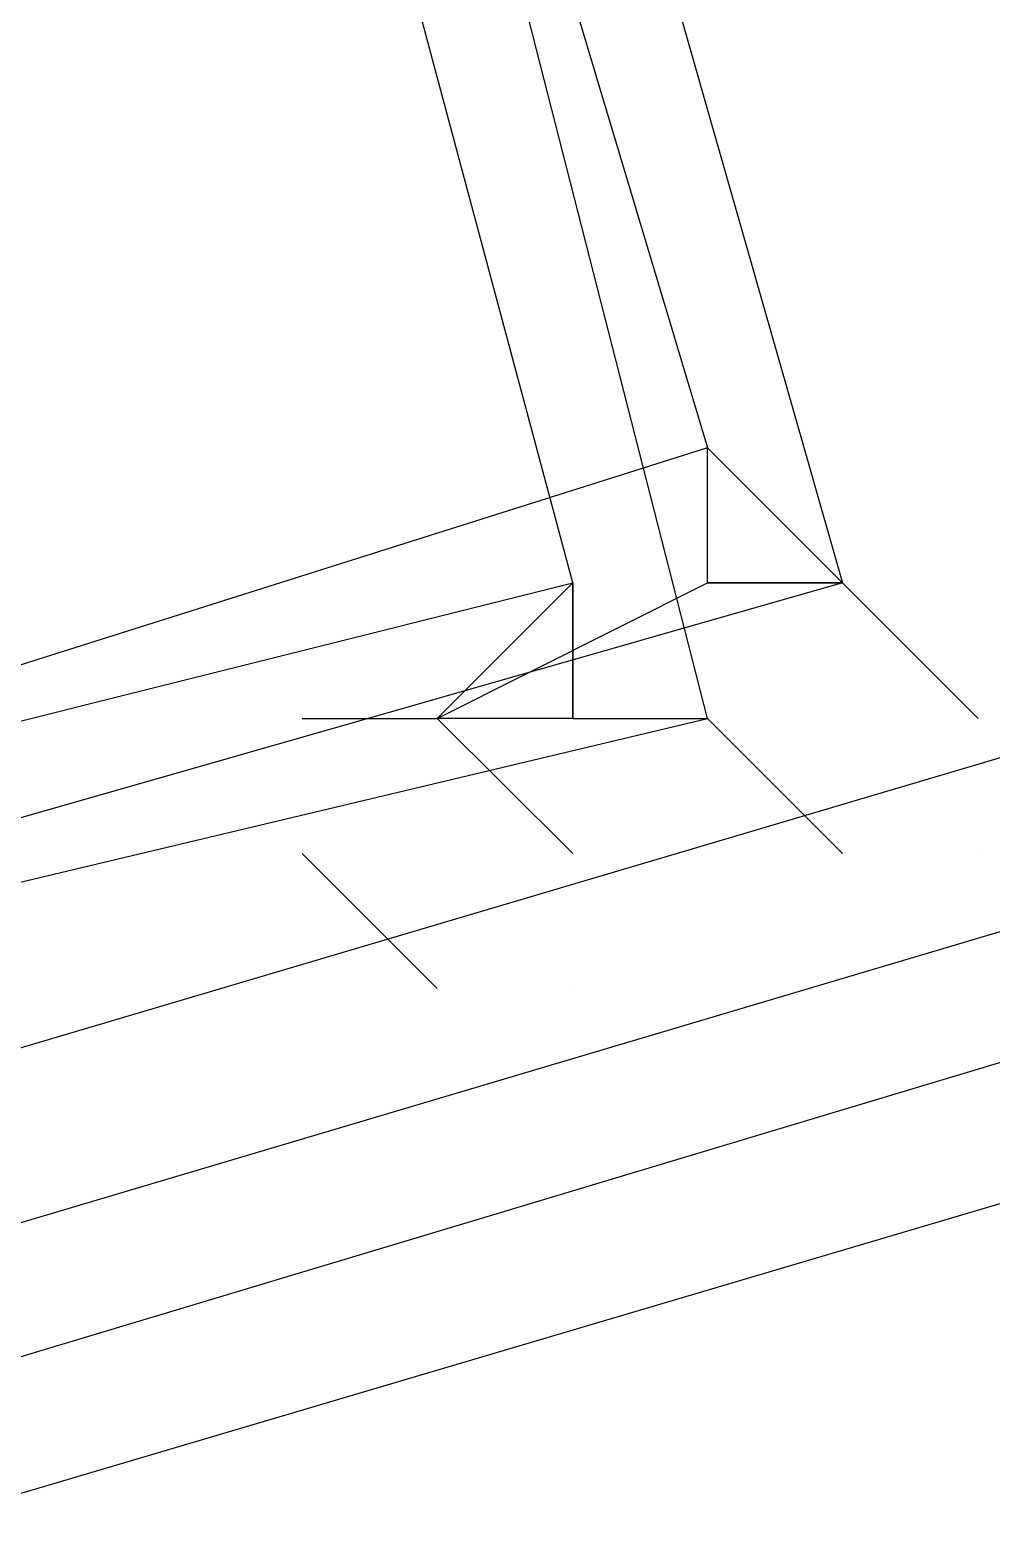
# Model space of a CAD drawing. Header units: feet. Extents: x -84 to 198, y -22 to 181.
# Drawn here: x 88.0131 to 88.108, y 19.1244 to 19.2723 of the extents above; entities that cross this region are included whole.
import ezdxf

# ---------------------------------------------------------------- set-up
doc = ezdxf.new("R2010")
doc.units = ezdxf.units.FT
doc.layers.add('A-LINEA', color=7, linetype='CONTINUOUS')

msp = doc.modelspace()

# ---------------------------------------------------------------- linework, layer by layer
at = {"layer": 'A-LINEA'}
for p, q in [((88.08, 19.1911), (88.08, 19.1911)), ((88.08, 19.1911), (88.08, 19.1911)), ((88.08, 19.1911), (88.08, 19.1911)), ((88.08, 19.1911), (88.08, 19.1911)), ((88.1067, 19.1911), (88.1067, 19.1911)), ((88.1067, 19.1911), (88.1067, 19.1911))]:
    msp.add_line(p, q, dxfattribs=at)
for points in [[(88, 19.1511), (91.7733, 20.2711), (91.7733, 20.2844), (87.9867, 19.1644), (88, 19.1511)], [(88, 19.1511), (91.7733, 20.2711), (91.7733, 20.2844), (87.9867, 19.1644), (88, 19.1511)], [(88, 19.1244), (91.7867, 20.2444), (91.7867, 20.2711), (91.7733, 20.2711), (88, 19.1378), (88, 19.1244)], [(88, 19.1244), (91.7867, 20.2444), (91.7867, 20.2711), (91.7733, 20.2711), (88, 19.1378), (88, 19.1244)], [(87.9333, 19.7778), (87.6533, 19.6978), (87.8, 19.1378), (88.08, 19.2044), (87.9333, 19.7778)], [(87.6533, 19.6978), (87.9333, 19.7778), (88.0933, 19.2178), (87.8133, 19.1378), (87.6533, 19.6978)], [(87.9333, 19.7778), (87.6533, 19.6978), (87.8, 19.1378), (88.08, 19.2044), (87.9333, 19.7778)], [(87.6533, 19.6978), (87.9333, 19.7778), (88.0933, 19.2178), (87.8133, 19.1378), (87.6533, 19.6978)], [(87.92, 19.7644), (87.6667, 19.6978), (87.8, 19.1511), (88.0667, 19.2178), (87.92, 19.7644)], [(87.6667, 19.6844), (87.92, 19.7644), (88.08, 19.2311), (87.8267, 19.1511), (87.6667, 19.6844)], [(87.92, 19.7644), (87.6667, 19.6978), (87.8, 19.1511), (88.0667, 19.2178), (87.92, 19.7644)], [(87.6667, 19.6844), (87.92, 19.7644), (88.08, 19.2311), (87.8267, 19.1511), (87.6667, 19.6844)], [(88.0667, 19.1911), (88.0667, 19.1911), (88.0667, 19.1911), (88.0533, 19.2044), (88.0533, 19.2044), (88.08, 19.2178), (88.08, 19.2178), (88.08, 19.2178), (88.08, 19.2178), (88.08, 19.2178), (88.08, 19.2178), (88.08, 19.2311)], [(88.0667, 19.1911), (88.0667, 19.1911), (88.0667, 19.1911), (88.0533, 19.2044), (88.0533, 19.2044), (88.08, 19.2178), (88.08, 19.2178), (88.08, 19.2178), (88.08, 19.2178), (88.08, 19.2178), (88.08, 19.2178), (88.08, 19.2311)], [(88.08, 19.2311), (88.0933, 19.2178), (88.0933, 19.2178), (88.08, 19.2178), (88.0933, 19.2178), (88.0933, 19.2178), (88.0933, 19.2178), (88.0933, 19.2178), (88.1067, 19.2044), (88.1067, 19.2044)], [(88.08, 19.2311), (88.0933, 19.2178), (88.0933, 19.2178), (88.08, 19.2178), (88.0933, 19.2178), (88.0933, 19.2178), (88.0933, 19.2178), (88.0933, 19.2178), (88.1067, 19.2044), (88.1067, 19.2044)], [(88.0667, 19.2044), (88.0533, 19.2044), (88.0533, 19.2044), (88.0533, 19.2044), (88.0667, 19.2178), (88.0667, 19.2178), (88.0667, 19.2178), (88.0667, 19.2178), (88.0667, 19.2178), (88.0667, 19.2044), (88.0667, 19.2044), (88.08, 19.2044), (88.08, 19.2044), (88.0933, 19.1911), (88.0933, 19.1911)], [(88.0667, 19.2044), (88.0533, 19.2044), (88.0533, 19.2044), (88.0533, 19.2044), (88.0667, 19.2178), (88.0667, 19.2178), (88.0667, 19.2178), (88.0667, 19.2178), (88.0667, 19.2178), (88.0667, 19.2044), (88.0667, 19.2044), (88.08, 19.2044), (88.08, 19.2044), (88.0933, 19.1911), (88.0933, 19.1911)], [(88.04, 19.2044), (88.04, 19.2044), (88.0533, 19.2044), (88.0533, 19.2044)], [(88.04, 19.2044), (88.04, 19.2044), (88.0533, 19.2044), (88.0533, 19.2044)], [(88.04, 19.1911), (88.0533, 19.1778), (88.0533, 19.1778), (88.0533, 19.1778), (88.0533, 19.1778)], [(88.04, 19.1911), (88.0533, 19.1778), (88.0533, 19.1778), (88.0533, 19.1778), (88.0533, 19.1778)], [(88.08, 19.1911), (88.08, 19.1911), (88.08, 19.1911)], [(88.08, 19.1911), (88.08, 19.1911), (88.08, 19.1911)], [(88.0933, 19.1911), (88.0933, 19.1911), (88.0933, 19.1911)], [(88.0933, 19.1911), (88.0933, 19.1911), (88.0933, 19.1911)], [(88.0667, 19.1778), (88.0667, 19.1778), (88.0667, 19.1778)], [(88.0667, 19.1778), (88.0667, 19.1778), (88.0667, 19.1778)]]:
    msp.add_lwpolyline(points, dxfattribs=at)
for points in [[(88.0667, 19.2044), (88.0667, 19.2044), (88.0667, 19.2178), (88.0667, 19.2178)], [(88.0667, 19.2044), (88.0667, 19.2044), (88.0667, 19.2178), (88.0667, 19.2178)], [(88.08, 19.2178), (88.08, 19.2178), (88.08, 19.2178), (88.08, 19.2178)], [(88.08, 19.2178), (88.08, 19.2178), (88.08, 19.2178), (88.08, 19.2178)]]:
    msp.add_lwpolyline(points, close=True, dxfattribs=at)

doc.saveas('drawing.dxf')
